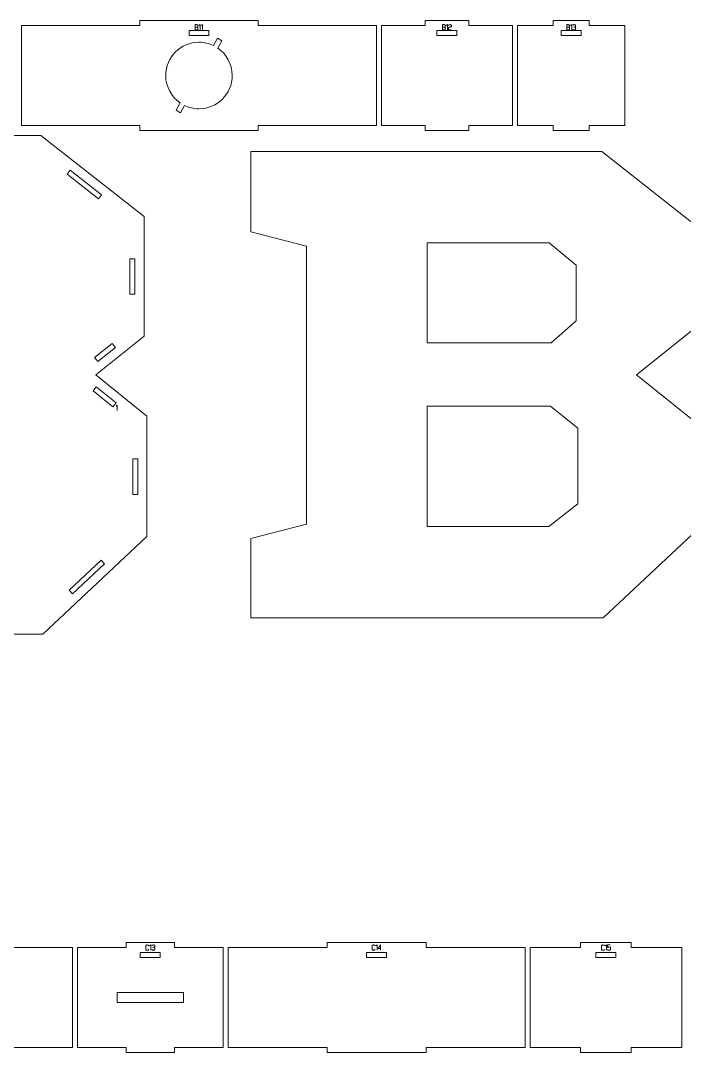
# Model space of a CAD drawing. Header units: centimetres. Extents: x -250 to 250, y -508 to 508.
# Drawn here: x -170.3 to -130.4, y 202.3 to 264.3 of the extents above; entities that cross this region are included whole.
import ezdxf

# ---------------------------------------------------------------- set-up
doc = ezdxf.new("R2010")
doc.units = ezdxf.units.CM
doc.header["$MEASUREMENT"] = 0
doc.layers.add('Capa 1', color=7, linetype='Continuous')

msp = doc.modelspace()

# ---------------------------------------------------------------- hatches: boundary and pattern name
at = {"layer": 'Capa 1', "true_color": 0x3e4095}
h = msp.add_hatch(color=175, dxfattribs=at)
edge = h.paths.add_edge_path()
edge.add_spline(control_points=[(-164.51993, 241.17993), (-164.51993, 241.17993), (-164.59606, 241.12719), (-164.59606, 241.12719), (-164.59606, 241.12719), (-164.51993, 241.17993), (-164.51993, 241.17993), (-164.51993, 241.17993), (-164.51993, 240.86303), (-164.51993, 240.86303), (-164.51993, 240.86303), (-164.51993, 241.17993), (-164.51993, 241.17993)], knot_values=[0, 0, 0, 0, 0.25, 0.25, 0.25, 0.5, 0.5, 0.5, 0.75, 0.75, 0.75, 1, 1, 1, 1], degree=3, periodic=1)

# ---------------------------------------------------------------- linework, layer by layer
at = {"layer": 'Capa 1', "color": 240, "lineweight": 9}
for points, knots in [([(-170.28815, 264.0115), (-170.28815, 264.0115), (-170.28815, 258.0115), (-170.28815, 258.0115), (-170.28815, 258.0115), (-163.16737, 258.0115), (-163.16737, 258.0115), (-163.16737, 258.0115), (-163.16737, 257.7115), (-163.16737, 257.7115), (-163.16737, 257.7115), (-156.0466, 257.7115), (-156.0466, 257.7115), (-156.0466, 257.7115), (-156.0466, 258.0115), (-156.0466, 258.0115), (-156.0466, 258.0115), (-148.92583, 258.0115), (-148.92583, 258.0115), (-148.92583, 258.0115), (-148.92583, 264.0115), (-148.92583, 264.0115), (-148.92583, 264.0115), (-156.0466, 264.0115), (-156.0466, 264.0115), (-156.0466, 264.0115), (-156.0466, 264.3115), (-156.0466, 264.3115), (-156.0466, 264.3115), (-163.16737, 264.3115), (-163.16737, 264.3115), (-163.16737, 264.3115), (-163.16737, 264.0115), (-163.16737, 264.0115), (-163.16737, 264.0115), (-170.28815, 264.0115), (-170.28815, 264.0115)], [0, 0, 0, 0, 0.08333333, 0.08333333, 0.08333333, 0.16666667, 0.16666667, 0.16666667, 0.25, 0.25, 0.25, 0.33333333, 0.33333333, 0.33333333, 0.41666667, 0.41666667, 0.41666667, 0.5, 0.5, 0.5, 0.58333333, 0.58333333, 0.58333333, 0.66666667, 0.66666667, 0.66666667, 0.75, 0.75, 0.75, 0.83333333, 0.83333333, 0.83333333, 0.91666667, 0.91666667, 0.91666667, 1, 1, 1, 1]), ([(-148.62583, 264.0115), (-148.62583, 264.0115), (-148.62583, 258.0115), (-148.62583, 258.0115), (-148.62583, 258.0115), (-146.00099, 258.0115), (-146.00099, 258.0115), (-146.00099, 258.0115), (-146.00099, 257.7115), (-146.00099, 257.7115), (-146.00099, 257.7115), (-143.37614, 257.7115), (-143.37614, 257.7115), (-143.37614, 257.7115), (-143.37614, 258.0115), (-143.37614, 258.0115), (-143.37614, 258.0115), (-140.7513, 258.0115), (-140.7513, 258.0115), (-140.7513, 258.0115), (-140.7513, 264.0115), (-140.7513, 264.0115), (-140.7513, 264.0115), (-143.37614, 264.0115), (-143.37614, 264.0115), (-143.37614, 264.0115), (-143.37614, 264.3115), (-143.37614, 264.3115), (-143.37614, 264.3115), (-146.00099, 264.3115), (-146.00099, 264.3115), (-146.00099, 264.3115), (-146.00099, 264.0115), (-146.00099, 264.0115), (-146.00099, 264.0115), (-148.62583, 264.0115), (-148.62583, 264.0115)], [0, 0, 0, 0, 0.08333333, 0.08333333, 0.08333333, 0.16666667, 0.16666667, 0.16666667, 0.25, 0.25, 0.25, 0.33333333, 0.33333333, 0.33333333, 0.41666667, 0.41666667, 0.41666667, 0.5, 0.5, 0.5, 0.58333333, 0.58333333, 0.58333333, 0.66666667, 0.66666667, 0.66666667, 0.75, 0.75, 0.75, 0.83333333, 0.83333333, 0.83333333, 0.91666667, 0.91666667, 0.91666667, 1, 1, 1, 1]), ([(-140.4513, 264.0115), (-140.4513, 264.0115), (-140.4513, 258.0115), (-140.4513, 258.0115), (-140.4513, 258.0115), (-138.2947, 258.0115), (-138.2947, 258.0115), (-138.2947, 258.0115), (-138.2947, 257.7115), (-138.2947, 257.7115), (-138.2947, 257.7115), (-136.13809, 257.7115), (-136.13809, 257.7115), (-136.13809, 257.7115), (-136.13809, 258.0115), (-136.13809, 258.0115), (-136.13809, 258.0115), (-133.98148, 258.0115), (-133.98148, 258.0115), (-133.98148, 258.0115), (-133.98148, 264.0115), (-133.98148, 264.0115), (-133.98148, 264.0115), (-136.13809, 264.0115), (-136.13809, 264.0115), (-136.13809, 264.0115), (-136.13809, 264.3115), (-136.13809, 264.3115), (-136.13809, 264.3115), (-138.2947, 264.3115), (-138.2947, 264.3115), (-138.2947, 264.3115), (-138.2947, 264.0115), (-138.2947, 264.0115), (-138.2947, 264.0115), (-140.4513, 264.0115), (-140.4513, 264.0115)], [0, 0, 0, 0, 0.08333333, 0.08333333, 0.08333333, 0.16666667, 0.16666667, 0.16666667, 0.25, 0.25, 0.25, 0.33333333, 0.33333333, 0.33333333, 0.41666667, 0.41666667, 0.41666667, 0.5, 0.5, 0.5, 0.58333333, 0.58333333, 0.58333333, 0.66666667, 0.66666667, 0.66666667, 0.75, 0.75, 0.75, 0.83333333, 0.83333333, 0.83333333, 0.91666667, 0.91666667, 0.91666667, 1, 1, 1, 1]), ([(-159.60699, 263.0115), (-159.29616, 263.0115), (-159.0019, 262.94059), (-158.73948, 262.81407), (-158.73948, 262.81407), (-158.48689, 263.25156), (-158.48689, 263.25156), (-158.48689, 263.25156), (-158.22709, 263.10156), (-158.22709, 263.10156), (-158.22709, 263.10156), (-158.47986, 262.66375), (-158.47986, 262.66375), (-157.9529, 262.30357), (-157.60699, 261.69797), (-157.60699, 261.0115), (-157.60699, 259.90693), (-158.50242, 259.0115), (-159.60699, 259.0115), (-159.91782, 259.0115), (-160.2121, 259.08239), (-160.4745, 259.20893), (-160.4745, 259.20893), (-160.72709, 258.77144), (-160.72709, 258.77144), (-160.72709, 258.77144), (-160.98689, 258.92144), (-160.98689, 258.92144), (-160.98689, 258.92144), (-160.73412, 259.35925), (-160.73412, 259.35925), (-161.26108, 259.71943), (-161.60699, 260.32503), (-161.60699, 261.0115), (-161.60699, 262.11607), (-160.71156, 263.0115), (-159.60699, 263.0115)], [0, 0, 0, 0, 0.08333333, 0.08333333, 0.08333333, 0.16666667, 0.16666667, 0.16666667, 0.25, 0.25, 0.25, 0.33333333, 0.33333333, 0.33333333, 0.41666667, 0.41666667, 0.41666667, 0.5, 0.5, 0.5, 0.58333333, 0.58333333, 0.58333333, 0.66666667, 0.66666667, 0.66666667, 0.75, 0.75, 0.75, 0.83333333, 0.83333333, 0.83333333, 0.91666667, 0.91666667, 0.91666667, 1, 1, 1, 1]), ([(-160.20699, 263.71114), (-160.20699, 263.71114), (-159.00699, 263.71114), (-159.00699, 263.71114), (-159.00699, 263.71114), (-159.00699, 263.41114), (-159.00699, 263.41114), (-159.00699, 263.41114), (-160.20699, 263.41114), (-160.20699, 263.41114), (-160.20699, 263.41114), (-160.20699, 263.71114), (-160.20699, 263.71114)], [0, 0, 0, 0, 0.25, 0.25, 0.25, 0.5, 0.5, 0.5, 0.75, 0.75, 0.75, 1, 1, 1, 1]), ([(-145.28856, 263.71114), (-145.28856, 263.71114), (-144.08856, 263.71114), (-144.08856, 263.71114), (-144.08856, 263.71114), (-144.08856, 263.41114), (-144.08856, 263.41114), (-144.08856, 263.41114), (-145.28856, 263.41114), (-145.28856, 263.41114), (-145.28856, 263.41114), (-145.28856, 263.71114), (-145.28856, 263.71114)], [0, 0, 0, 0, 0.25, 0.25, 0.25, 0.5, 0.5, 0.5, 0.75, 0.75, 0.75, 1, 1, 1, 1]), ([(-137.81639, 263.71114), (-137.81639, 263.71114), (-136.61639, 263.71114), (-136.61639, 263.71114), (-136.61639, 263.71114), (-136.61639, 263.41114), (-136.61639, 263.41114), (-136.61639, 263.41114), (-137.81639, 263.41114), (-137.81639, 263.41114), (-137.81639, 263.41114), (-137.81639, 263.71114), (-137.81639, 263.71114)], [0, 0, 0, 0, 0.25, 0.25, 0.25, 0.5, 0.5, 0.5, 0.75, 0.75, 0.75, 1, 1, 1, 1]), ([(-162.73687, 240.52579), (-162.73687, 240.52579), (-162.73687, 233.28295), (-162.73687, 233.28295), (-162.73687, 233.28295), (-168.99009, 227.41152), (-168.99009, 227.41152), (-168.99009, 227.41152), (-191.53687, 227.41152), (-191.53687, 227.41152), (-191.53687, 227.41152), (-191.53687, 233.9258), (-191.53687, 233.9258), (-191.53687, 233.9258), (-188.19009, 234.78294), (-188.19009, 234.78294), (-188.19009, 234.78294), (-188.19009, 249.99721), (-188.19009, 249.99721), (-188.19009, 249.99721), (-191.53687, 250.85436), (-191.53687, 250.85436), (-191.53687, 250.85436), (-191.53687, 257.4115), (-191.53687, 257.4115), (-191.53687, 257.4115), (-169.1222, 257.4115), (-169.1222, 257.4115), (-169.1222, 257.4115), (-162.91303, 252.52579), (-162.91303, 252.52579), (-162.91303, 252.52579), (-162.91303, 245.3258), (-162.91303, 245.3258), (-162.91303, 245.3258), (-165.81945, 243.01151), (-165.81945, 243.01151), (-165.81945, 243.01151), (-162.73687, 240.52579), (-162.73687, 240.52579)], [0, 0, 0, 0, 0.07692308, 0.07692308, 0.07692308, 0.15384615, 0.15384615, 0.15384615, 0.23076923, 0.23076923, 0.23076923, 0.30769231, 0.30769231, 0.30769231, 0.38461538, 0.38461538, 0.38461538, 0.46153846, 0.46153846, 0.46153846, 0.53846154, 0.53846154, 0.53846154, 0.61538462, 0.61538462, 0.61538462, 0.69230769, 0.69230769, 0.69230769, 0.76923077, 0.76923077, 0.76923077, 0.84615385, 0.84615385, 0.84615385, 0.92307692, 0.92307692, 0.92307692, 1, 1, 1, 1]), ([(-167.53119, 255.07989), (-167.53119, 255.07989), (-165.64638, 253.59682), (-165.64638, 253.59682), (-165.64638, 253.59682), (-165.46086, 253.83258), (-165.46086, 253.83258), (-165.46086, 253.83258), (-167.34568, 255.31566), (-167.34568, 255.31566), (-167.34568, 255.31566), (-167.53119, 255.07989), (-167.53119, 255.07989)], [0, 0, 0, 0, 0.25, 0.25, 0.25, 0.5, 0.5, 0.5, 0.75, 0.75, 0.75, 1, 1, 1, 1]), ([(-163.76156, 249.98743), (-163.76156, 249.98743), (-163.76156, 247.86113), (-163.76156, 247.86113), (-163.76156, 247.86113), (-163.46156, 247.86113), (-163.46156, 247.86113), (-163.46156, 247.86113), (-163.46156, 249.98743), (-163.46156, 249.98743), (-163.46156, 249.98743), (-163.76156, 249.98743), (-163.76156, 249.98743)], [0, 0, 0, 0, 0.25, 0.25, 0.25, 0.5, 0.5, 0.5, 0.75, 0.75, 0.75, 1, 1, 1, 1]), ([(-164.82349, 244.88924), (-164.82349, 244.88924), (-165.88542, 244.04365), (-165.88542, 244.04365), (-165.88542, 244.04365), (-165.69855, 243.80897), (-165.69855, 243.80897), (-165.69855, 243.80897), (-164.63662, 244.65455), (-164.63662, 244.65455), (-164.63662, 244.65455), (-164.82349, 244.88924), (-164.82349, 244.88924)], [0, 0, 0, 0, 0.25, 0.25, 0.25, 0.5, 0.5, 0.5, 0.75, 0.75, 0.75, 1, 1, 1, 1]), ([(-165.9794, 242.05046), (-165.9794, 242.05046), (-164.7824, 241.08522), (-164.7824, 241.08522), (-164.7824, 241.08522), (-164.59408, 241.31876), (-164.59408, 241.31876), (-164.59408, 241.31876), (-165.79108, 242.28399), (-165.79108, 242.28399), (-165.79108, 242.28399), (-165.9794, 242.05046), (-165.9794, 242.05046)], [0, 0, 0, 0, 0.25, 0.25, 0.25, 0.5, 0.5, 0.5, 0.75, 0.75, 0.75, 1, 1, 1, 1]), ([(-163.5854, 237.96338), (-163.5854, 237.96338), (-163.5854, 235.80678), (-163.5854, 235.80678), (-163.5854, 235.80678), (-163.2854, 235.80678), (-163.2854, 235.80678), (-163.2854, 235.80678), (-163.2854, 237.96338), (-163.2854, 237.96338), (-163.2854, 237.96338), (-163.5854, 237.96338), (-163.5854, 237.96338)], [0, 0, 0, 0, 0.25, 0.25, 0.25, 0.5, 0.5, 0.5, 0.75, 0.75, 0.75, 1, 1, 1, 1]), ([(-165.49894, 231.85346), (-165.49894, 231.85346), (-167.41248, 230.05676), (-167.41248, 230.05676), (-167.41248, 230.05676), (-167.20713, 229.83805), (-167.20713, 229.83805), (-167.20713, 229.83805), (-165.29359, 231.63476), (-165.29359, 231.63476), (-165.29359, 231.63476), (-165.49894, 231.85346), (-165.49894, 231.85346)], [0, 0, 0, 0, 0.25, 0.25, 0.25, 0.5, 0.5, 0.5, 0.75, 0.75, 0.75, 1, 1, 1, 1]), ([(-181.02328, 208.56), (-181.02328, 208.56), (-181.02328, 202.56), (-181.02328, 202.56), (-181.02328, 202.56), (-176.42182, 202.56), (-176.42182, 202.56), (-176.42182, 202.56), (-176.42182, 202.26), (-176.42182, 202.26), (-176.42182, 202.26), (-171.82036, 202.26), (-171.82036, 202.26), (-171.82036, 202.26), (-171.82036, 202.56), (-171.82036, 202.56), (-171.82036, 202.56), (-167.21891, 202.56), (-167.21891, 202.56), (-167.21891, 202.56), (-167.21891, 208.56), (-167.21891, 208.56), (-167.21891, 208.56), (-171.82036, 208.56), (-171.82036, 208.56), (-171.82036, 208.56), (-171.82036, 208.86), (-171.82036, 208.86), (-171.82036, 208.86), (-176.42182, 208.86), (-176.42182, 208.86), (-176.42182, 208.86), (-176.42182, 208.56), (-176.42182, 208.56), (-176.42182, 208.56), (-181.02328, 208.56), (-181.02328, 208.56)], [0, 0, 0, 0, 0.08333333, 0.08333333, 0.08333333, 0.16666667, 0.16666667, 0.16666667, 0.25, 0.25, 0.25, 0.33333333, 0.33333333, 0.33333333, 0.41666667, 0.41666667, 0.41666667, 0.5, 0.5, 0.5, 0.58333333, 0.58333333, 0.58333333, 0.66666667, 0.66666667, 0.66666667, 0.75, 0.75, 0.75, 0.83333333, 0.83333333, 0.83333333, 0.91666667, 0.91666667, 0.91666667, 1, 1, 1, 1]), ([(-166.91891, 208.56), (-166.91891, 208.56), (-166.91891, 202.56), (-166.91891, 202.56), (-166.91891, 202.56), (-163.99625, 202.56), (-163.99625, 202.56), (-163.99625, 202.56), (-163.99625, 202.26), (-163.99625, 202.26), (-163.99625, 202.26), (-161.0736, 202.26), (-161.0736, 202.26), (-161.0736, 202.26), (-161.0736, 202.56), (-161.0736, 202.56), (-161.0736, 202.56), (-158.15094, 202.56), (-158.15094, 202.56), (-158.15094, 202.56), (-158.15094, 208.56), (-158.15094, 208.56), (-158.15094, 208.56), (-161.0736, 208.56), (-161.0736, 208.56), (-161.0736, 208.56), (-161.0736, 208.86), (-161.0736, 208.86), (-161.0736, 208.86), (-163.99625, 208.86), (-163.99625, 208.86), (-163.99625, 208.86), (-163.99625, 208.56), (-163.99625, 208.56), (-163.99625, 208.56), (-166.91891, 208.56), (-166.91891, 208.56)], [0, 0, 0, 0, 0.08333333, 0.08333333, 0.08333333, 0.16666667, 0.16666667, 0.16666667, 0.25, 0.25, 0.25, 0.33333333, 0.33333333, 0.33333333, 0.41666667, 0.41666667, 0.41666667, 0.5, 0.5, 0.5, 0.58333333, 0.58333333, 0.58333333, 0.66666667, 0.66666667, 0.66666667, 0.75, 0.75, 0.75, 0.83333333, 0.83333333, 0.83333333, 0.91666667, 0.91666667, 0.91666667, 1, 1, 1, 1]), ([(-157.85094, 208.56), (-157.85094, 208.56), (-157.85094, 202.56), (-157.85094, 202.56), (-157.85094, 202.56), (-151.89826, 202.56), (-151.89826, 202.56), (-151.89826, 202.56), (-151.89826, 202.26), (-151.89826, 202.26), (-151.89826, 202.26), (-145.94557, 202.26), (-145.94557, 202.26), (-145.94557, 202.26), (-145.94557, 202.56), (-145.94557, 202.56), (-145.94557, 202.56), (-139.99288, 202.56), (-139.99288, 202.56), (-139.99288, 202.56), (-139.99288, 208.56), (-139.99288, 208.56), (-139.99288, 208.56), (-145.94557, 208.56), (-145.94557, 208.56), (-145.94557, 208.56), (-145.94557, 208.86), (-145.94557, 208.86), (-145.94557, 208.86), (-151.89826, 208.86), (-151.89826, 208.86), (-151.89826, 208.86), (-151.89826, 208.56), (-151.89826, 208.56), (-151.89826, 208.56), (-157.85094, 208.56), (-157.85094, 208.56)], [0, 0, 0, 0, 0.08333333, 0.08333333, 0.08333333, 0.16666667, 0.16666667, 0.16666667, 0.25, 0.25, 0.25, 0.33333333, 0.33333333, 0.33333333, 0.41666667, 0.41666667, 0.41666667, 0.5, 0.5, 0.5, 0.58333333, 0.58333333, 0.58333333, 0.66666667, 0.66666667, 0.66666667, 0.75, 0.75, 0.75, 0.83333333, 0.83333333, 0.83333333, 0.91666667, 0.91666667, 0.91666667, 1, 1, 1, 1]), ([(-139.69288, 208.56), (-139.69288, 208.56), (-139.69288, 202.56), (-139.69288, 202.56), (-139.69288, 202.56), (-136.64789, 202.56), (-136.64789, 202.56), (-136.64789, 202.56), (-136.64789, 202.26), (-136.64789, 202.26), (-136.64789, 202.26), (-133.60291, 202.26), (-133.60291, 202.26), (-133.60291, 202.26), (-133.60291, 202.56), (-133.60291, 202.56), (-133.60291, 202.56), (-130.55792, 202.56), (-130.55792, 202.56), (-130.55792, 202.56), (-130.55792, 208.56), (-130.55792, 208.56), (-130.55792, 208.56), (-133.60291, 208.56), (-133.60291, 208.56), (-133.60291, 208.56), (-133.60291, 208.86), (-133.60291, 208.86), (-133.60291, 208.86), (-136.64789, 208.86), (-136.64789, 208.86), (-136.64789, 208.86), (-136.64789, 208.56), (-136.64789, 208.56), (-136.64789, 208.56), (-139.69288, 208.56), (-139.69288, 208.56)], [0, 0, 0, 0, 0.08333333, 0.08333333, 0.08333333, 0.16666667, 0.16666667, 0.16666667, 0.25, 0.25, 0.25, 0.33333333, 0.33333333, 0.33333333, 0.41666667, 0.41666667, 0.41666667, 0.5, 0.5, 0.5, 0.58333333, 0.58333333, 0.58333333, 0.66666667, 0.66666667, 0.66666667, 0.75, 0.75, 0.75, 0.83333333, 0.83333333, 0.83333333, 0.91666667, 0.91666667, 0.91666667, 1, 1, 1, 1]), ([(-163.13492, 208.26001), (-163.13492, 208.26001), (-161.93492, 208.26001), (-161.93492, 208.26001), (-161.93492, 208.26001), (-161.93492, 207.96001), (-161.93492, 207.96001), (-161.93492, 207.96001), (-163.13492, 207.96001), (-163.13492, 207.96001), (-163.13492, 207.96001), (-163.13492, 208.26001), (-163.13492, 208.26001)], [0, 0, 0, 0, 0.25, 0.25, 0.25, 0.5, 0.5, 0.5, 0.75, 0.75, 0.75, 1, 1, 1, 1]), ([(-149.52191, 208.26001), (-149.52191, 208.26001), (-148.32191, 208.26001), (-148.32191, 208.26001), (-148.32191, 208.26001), (-148.32191, 207.96001), (-148.32191, 207.96001), (-148.32191, 207.96001), (-149.52191, 207.96001), (-149.52191, 207.96001), (-149.52191, 207.96001), (-149.52191, 208.26001), (-149.52191, 208.26001)], [0, 0, 0, 0, 0.25, 0.25, 0.25, 0.5, 0.5, 0.5, 0.75, 0.75, 0.75, 1, 1, 1, 1]), ([(-135.7254, 208.26001), (-135.7254, 208.26001), (-134.5254, 208.26001), (-134.5254, 208.26001), (-134.5254, 208.26001), (-134.5254, 207.96001), (-134.5254, 207.96001), (-134.5254, 207.96001), (-135.7254, 207.96001), (-135.7254, 207.96001), (-135.7254, 207.96001), (-135.7254, 208.26001), (-135.7254, 208.26001)], [0, 0, 0, 0, 0.25, 0.25, 0.25, 0.5, 0.5, 0.5, 0.75, 0.75, 0.75, 1, 1, 1, 1]), ([(-164.53492, 205.86), (-164.53492, 205.86), (-160.53492, 205.86), (-160.53492, 205.86), (-160.53492, 205.86), (-160.53492, 205.26), (-160.53492, 205.26), (-160.53492, 205.26), (-164.53492, 205.26), (-164.53492, 205.26), (-164.53492, 205.26), (-164.53492, 205.86), (-164.53492, 205.86)], [0, 0, 0, 0, 0.25, 0.25, 0.25, 0.5, 0.5, 0.5, 0.75, 0.75, 0.75, 1, 1, 1, 1])]:
    msp.add_open_spline(points, degree=3, knots=knots, dxfattribs=at)
at = {"layer": 'Capa 1', "color": 114, "lineweight": 9}
for points, knots in [([(-159.8285, 264.06914), (-159.8285, 264.06914), (-159.8285, 263.7527), (-159.8285, 263.7527), (-159.8285, 263.7527), (-159.75375, 263.7527), (-159.75375, 263.7527), (-159.73082, 263.7527), (-159.7114, 263.75606), (-159.6955, 263.76279), (-159.6793, 263.76952), (-159.6712, 263.77792), (-159.6712, 263.78801), (-159.6712, 263.78801), (-159.6712, 263.88019), (-159.6712, 263.88019), (-159.6712, 263.88814), (-159.67685, 263.89517), (-159.68817, 263.90129), (-159.69917, 263.9074), (-159.72103, 263.91168), (-159.75375, 263.91413), (-159.72164, 263.91627), (-159.69978, 263.9204), (-159.68817, 263.92651), (-159.67685, 263.93293), (-159.6712, 263.94012), (-159.6712, 263.94807), (-159.6712, 263.94807), (-159.6712, 264.03383), (-159.6712, 264.03383), (-159.6712, 264.04331), (-159.6793, 264.05156), (-159.6955, 264.05859), (-159.71171, 264.06562), (-159.73112, 264.06914), (-159.75375, 264.06914), (-159.75375, 264.06914), (-159.8285, 264.06914), (-159.8285, 264.06914)], [0, 0, 0, 0, 0.07692308, 0.07692308, 0.07692308, 0.15384615, 0.15384615, 0.15384615, 0.23076923, 0.23076923, 0.23076923, 0.30769231, 0.30769231, 0.30769231, 0.38461538, 0.38461538, 0.38461538, 0.46153846, 0.46153846, 0.46153846, 0.53846154, 0.53846154, 0.53846154, 0.61538462, 0.61538462, 0.61538462, 0.69230769, 0.69230769, 0.69230769, 0.76923077, 0.76923077, 0.76923077, 0.84615385, 0.84615385, 0.84615385, 0.92307692, 0.92307692, 0.92307692, 1, 1, 1, 1]), ([(-159.75375, 263.91413), (-159.75375, 263.91413), (-159.8285, 263.91413), (-159.8285, 263.91413), (-159.8285, 263.91413), (-159.8285, 264.06914), (-159.8285, 264.06914), (-159.8285, 264.06914), (-159.75375, 264.06914), (-159.75375, 264.06914), (-159.73112, 264.06914), (-159.71171, 264.06562), (-159.6955, 264.05859), (-159.6793, 264.05156), (-159.6712, 264.04331), (-159.6712, 264.03383), (-159.6712, 264.03383), (-159.6712, 263.94807), (-159.6712, 263.94807), (-159.6712, 263.94012), (-159.67685, 263.93293), (-159.68817, 263.92651), (-159.69978, 263.9204), (-159.72164, 263.91627), (-159.75375, 263.91413)], [0, 0, 0, 0, 0.125, 0.125, 0.125, 0.25, 0.25, 0.25, 0.375, 0.375, 0.375, 0.5, 0.5, 0.5, 0.625, 0.625, 0.625, 0.75, 0.75, 0.75, 0.875, 0.875, 0.875, 1, 1, 1, 1]), ([(-159.8285, 263.7527), (-159.8285, 263.7527), (-159.8285, 263.91413), (-159.8285, 263.91413), (-159.8285, 263.91413), (-159.75375, 263.91413), (-159.75375, 263.91413), (-159.72103, 263.91168), (-159.69917, 263.9074), (-159.68817, 263.90129), (-159.67685, 263.89517), (-159.6712, 263.88814), (-159.6712, 263.88019), (-159.6712, 263.88019), (-159.6712, 263.78801), (-159.6712, 263.78801), (-159.6712, 263.77792), (-159.6793, 263.76952), (-159.6955, 263.76279), (-159.7114, 263.75606), (-159.73082, 263.7527), (-159.75375, 263.7527), (-159.75375, 263.7527), (-159.8285, 263.7527), (-159.8285, 263.7527)], [0, 0, 0, 0, 0.125, 0.125, 0.125, 0.25, 0.25, 0.25, 0.375, 0.375, 0.375, 0.5, 0.5, 0.5, 0.625, 0.625, 0.625, 0.75, 0.75, 0.75, 0.875, 0.875, 0.875, 1, 1, 1, 1]), ([(-159.53224, 264.0696), (-159.53224, 264.0696), (-159.60837, 264.01686), (-159.60837, 264.01686), (-159.60837, 264.01686), (-159.53224, 264.0696), (-159.53224, 264.0696), (-159.53224, 264.0696), (-159.53224, 263.7527), (-159.53224, 263.7527), (-159.53224, 263.7527), (-159.53224, 264.0696), (-159.53224, 264.0696)], [0, 0, 0, 0, 0.25, 0.25, 0.25, 0.5, 0.5, 0.5, 0.75, 0.75, 0.75, 1, 1, 1, 1]), ([(-159.38548, 264.0696), (-159.38548, 264.0696), (-159.46161, 264.01686), (-159.46161, 264.01686), (-159.46161, 264.01686), (-159.38548, 264.0696), (-159.38548, 264.0696), (-159.38548, 264.0696), (-159.38548, 263.7527), (-159.38548, 263.7527), (-159.38548, 263.7527), (-159.38548, 264.0696), (-159.38548, 264.0696)], [0, 0, 0, 0, 0.25, 0.25, 0.25, 0.5, 0.5, 0.5, 0.75, 0.75, 0.75, 1, 1, 1, 1]), ([(-144.95456, 264.06914), (-144.95456, 264.06914), (-144.95456, 263.7527), (-144.95456, 263.7527), (-144.95456, 263.7527), (-144.87981, 263.7527), (-144.87981, 263.7527), (-144.85688, 263.7527), (-144.83746, 263.75606), (-144.82156, 263.76279), (-144.80536, 263.76952), (-144.79726, 263.77792), (-144.79726, 263.78801), (-144.79726, 263.78801), (-144.79726, 263.88019), (-144.79726, 263.88019), (-144.79726, 263.88814), (-144.80291, 263.89517), (-144.81423, 263.90129), (-144.82523, 263.9074), (-144.84709, 263.91168), (-144.87981, 263.91413), (-144.8477, 263.91627), (-144.82584, 263.9204), (-144.81423, 263.92651), (-144.80291, 263.93293), (-144.79726, 263.94012), (-144.79726, 263.94807), (-144.79726, 263.94807), (-144.79726, 264.03383), (-144.79726, 264.03383), (-144.79726, 264.04331), (-144.80536, 264.05156), (-144.82156, 264.05859), (-144.83777, 264.06562), (-144.85718, 264.06914), (-144.87981, 264.06914), (-144.87981, 264.06914), (-144.95456, 264.06914), (-144.95456, 264.06914)], [0, 0, 0, 0, 0.07692308, 0.07692308, 0.07692308, 0.15384615, 0.15384615, 0.15384615, 0.23076923, 0.23076923, 0.23076923, 0.30769231, 0.30769231, 0.30769231, 0.38461538, 0.38461538, 0.38461538, 0.46153846, 0.46153846, 0.46153846, 0.53846154, 0.53846154, 0.53846154, 0.61538462, 0.61538462, 0.61538462, 0.69230769, 0.69230769, 0.69230769, 0.76923077, 0.76923077, 0.76923077, 0.84615385, 0.84615385, 0.84615385, 0.92307692, 0.92307692, 0.92307692, 1, 1, 1, 1]), ([(-144.87981, 263.91413), (-144.87981, 263.91413), (-144.95456, 263.91413), (-144.95456, 263.91413), (-144.95456, 263.91413), (-144.95456, 264.06914), (-144.95456, 264.06914), (-144.95456, 264.06914), (-144.87981, 264.06914), (-144.87981, 264.06914), (-144.85718, 264.06914), (-144.83777, 264.06562), (-144.82156, 264.05859), (-144.80536, 264.05156), (-144.79726, 264.04331), (-144.79726, 264.03383), (-144.79726, 264.03383), (-144.79726, 263.94807), (-144.79726, 263.94807), (-144.79726, 263.94012), (-144.80291, 263.93293), (-144.81423, 263.92651), (-144.82584, 263.9204), (-144.8477, 263.91627), (-144.87981, 263.91413)], [0, 0, 0, 0, 0.125, 0.125, 0.125, 0.25, 0.25, 0.25, 0.375, 0.375, 0.375, 0.5, 0.5, 0.5, 0.625, 0.625, 0.625, 0.75, 0.75, 0.75, 0.875, 0.875, 0.875, 1, 1, 1, 1]), ([(-144.95456, 263.7527), (-144.95456, 263.7527), (-144.95456, 263.91413), (-144.95456, 263.91413), (-144.95456, 263.91413), (-144.87981, 263.91413), (-144.87981, 263.91413), (-144.84709, 263.91168), (-144.82523, 263.9074), (-144.81423, 263.90129), (-144.80291, 263.89517), (-144.79726, 263.88814), (-144.79726, 263.88019), (-144.79726, 263.88019), (-144.79726, 263.78801), (-144.79726, 263.78801), (-144.79726, 263.77792), (-144.80536, 263.76952), (-144.82156, 263.76279), (-144.83746, 263.75606), (-144.85688, 263.7527), (-144.87981, 263.7527), (-144.87981, 263.7527), (-144.95456, 263.7527), (-144.95456, 263.7527)], [0, 0, 0, 0, 0.125, 0.125, 0.125, 0.25, 0.25, 0.25, 0.375, 0.375, 0.375, 0.5, 0.5, 0.5, 0.625, 0.625, 0.625, 0.75, 0.75, 0.75, 0.875, 0.875, 0.875, 1, 1, 1, 1]), ([(-144.6583, 264.0696), (-144.6583, 264.0696), (-144.73443, 264.01686), (-144.73443, 264.01686), (-144.73443, 264.01686), (-144.6583, 264.0696), (-144.6583, 264.0696), (-144.6583, 264.0696), (-144.6583, 263.7527), (-144.6583, 263.7527), (-144.6583, 263.7527), (-144.6583, 264.0696), (-144.6583, 264.0696)], [0, 0, 0, 0, 0.25, 0.25, 0.25, 0.5, 0.5, 0.5, 0.75, 0.75, 0.75, 1, 1, 1, 1]), ([(-144.58813, 263.7527), (-144.58813, 263.7527), (-144.58813, 263.88524), (-144.58813, 263.88524), (-144.58721, 263.89716), (-144.57636, 263.90633), (-144.55557, 263.91275), (-144.54701, 263.91337), (-144.53883, 263.91436), (-144.53103, 263.91574), (-144.52324, 263.91711), (-144.51536, 263.91856), (-144.50741, 263.92009), (-144.49274, 263.92254), (-144.4815, 263.92453), (-144.47371, 263.92605), (-144.46591, 263.92758), (-144.45834, 263.92957), (-144.451, 263.93202), (-144.43205, 263.93905), (-144.42257, 263.94807), (-144.42257, 263.95907), (-144.42257, 263.95907), (-144.42257, 264.03383), (-144.42257, 264.03383), (-144.42257, 264.04361), (-144.43044, 264.05194), (-144.44619, 264.05882), (-144.46193, 264.0657), (-144.48158, 264.06914), (-144.50512, 264.06914), (-144.52866, 264.06914), (-144.54831, 264.0657), (-144.56405, 264.05882), (-144.5798, 264.05194), (-144.58767, 264.04361), (-144.58767, 264.03383), (-144.58767, 264.03383), (-144.58767, 264.01136), (-144.58767, 264.01136), (-144.58767, 264.01136), (-144.58767, 264.03383), (-144.58767, 264.03383), (-144.58767, 264.04361), (-144.5798, 264.05194), (-144.56405, 264.05882), (-144.54831, 264.0657), (-144.52866, 264.06914), (-144.50512, 264.06914), (-144.48158, 264.06914), (-144.46193, 264.0657), (-144.44619, 264.05882), (-144.43044, 264.05194), (-144.42257, 264.04361), (-144.42257, 264.03383), (-144.42257, 264.03383), (-144.42257, 263.95907), (-144.42257, 263.95907), (-144.42257, 263.94807), (-144.43205, 263.93905), (-144.451, 263.93202), (-144.45834, 263.92957), (-144.46591, 263.92758), (-144.47371, 263.92605), (-144.4815, 263.92453), (-144.49274, 263.92254), (-144.50741, 263.92009), (-144.51536, 263.91856), (-144.52324, 263.91711), (-144.53103, 263.91574), (-144.53883, 263.91436), (-144.54701, 263.91337), (-144.55557, 263.91275), (-144.57636, 263.90633), (-144.58721, 263.89716), (-144.58813, 263.88524), (-144.58813, 263.88524), (-144.58813, 263.7527), (-144.58813, 263.7527), (-144.58813, 263.7527), (-144.43128, 263.7527), (-144.43128, 263.7527), (-144.43128, 263.7527), (-144.58813, 263.7527), (-144.58813, 263.7527)], [0, 0, 0, 0, 0.03571429, 0.03571429, 0.03571429, 0.07142857, 0.07142857, 0.07142857, 0.10714286, 0.10714286, 0.10714286, 0.14285714, 0.14285714, 0.14285714, 0.17857143, 0.17857143, 0.17857143, 0.21428571, 0.21428571, 0.21428571, 0.25, 0.25, 0.25, 0.28571429, 0.28571429, 0.28571429, 0.32142857, 0.32142857, 0.32142857, 0.35714286, 0.35714286, 0.35714286, 0.39285714, 0.39285714, 0.39285714, 0.42857143, 0.42857143, 0.42857143, 0.46428571, 0.46428571, 0.46428571, 0.5, 0.5, 0.5, 0.53571429, 0.53571429, 0.53571429, 0.57142857, 0.57142857, 0.57142857, 0.60714286, 0.60714286, 0.60714286, 0.64285714, 0.64285714, 0.64285714, 0.67857143, 0.67857143, 0.67857143, 0.71428571, 0.71428571, 0.71428571, 0.75, 0.75, 0.75, 0.78571429, 0.78571429, 0.78571429, 0.82142857, 0.82142857, 0.82142857, 0.85714286, 0.85714286, 0.85714286, 0.89285714, 0.89285714, 0.89285714, 0.92857143, 0.92857143, 0.92857143, 0.96428571, 0.96428571, 0.96428571, 1, 1, 1, 1]), ([(-137.48239, 264.06914), (-137.48239, 264.06914), (-137.48239, 263.7527), (-137.48239, 263.7527), (-137.48239, 263.7527), (-137.40764, 263.7527), (-137.40764, 263.7527), (-137.38471, 263.7527), (-137.36529, 263.75606), (-137.34939, 263.76279), (-137.33319, 263.76952), (-137.32509, 263.77792), (-137.32509, 263.78801), (-137.32509, 263.78801), (-137.32509, 263.88019), (-137.32509, 263.88019), (-137.32509, 263.88814), (-137.33074, 263.89517), (-137.34206, 263.90129), (-137.35306, 263.9074), (-137.37492, 263.91168), (-137.40764, 263.91413), (-137.37553, 263.91627), (-137.35367, 263.9204), (-137.34206, 263.92651), (-137.33074, 263.93293), (-137.32509, 263.94012), (-137.32509, 263.94807), (-137.32509, 263.94807), (-137.32509, 264.03383), (-137.32509, 264.03383), (-137.32509, 264.04331), (-137.33319, 264.05156), (-137.34939, 264.05859), (-137.3656, 264.06562), (-137.38501, 264.06914), (-137.40764, 264.06914), (-137.40764, 264.06914), (-137.48239, 264.06914), (-137.48239, 264.06914)], [0, 0, 0, 0, 0.07692308, 0.07692308, 0.07692308, 0.15384615, 0.15384615, 0.15384615, 0.23076923, 0.23076923, 0.23076923, 0.30769231, 0.30769231, 0.30769231, 0.38461538, 0.38461538, 0.38461538, 0.46153846, 0.46153846, 0.46153846, 0.53846154, 0.53846154, 0.53846154, 0.61538462, 0.61538462, 0.61538462, 0.69230769, 0.69230769, 0.69230769, 0.76923077, 0.76923077, 0.76923077, 0.84615385, 0.84615385, 0.84615385, 0.92307692, 0.92307692, 0.92307692, 1, 1, 1, 1]), ([(-137.40764, 263.91413), (-137.40764, 263.91413), (-137.48239, 263.91413), (-137.48239, 263.91413), (-137.48239, 263.91413), (-137.48239, 264.06914), (-137.48239, 264.06914), (-137.48239, 264.06914), (-137.40764, 264.06914), (-137.40764, 264.06914), (-137.38501, 264.06914), (-137.3656, 264.06562), (-137.34939, 264.05859), (-137.33319, 264.05156), (-137.32509, 264.04331), (-137.32509, 264.03383), (-137.32509, 264.03383), (-137.32509, 263.94807), (-137.32509, 263.94807), (-137.32509, 263.94012), (-137.33074, 263.93293), (-137.34206, 263.92651), (-137.35367, 263.9204), (-137.37553, 263.91627), (-137.40764, 263.91413)], [0, 0, 0, 0, 0.125, 0.125, 0.125, 0.25, 0.25, 0.25, 0.375, 0.375, 0.375, 0.5, 0.5, 0.5, 0.625, 0.625, 0.625, 0.75, 0.75, 0.75, 0.875, 0.875, 0.875, 1, 1, 1, 1]), ([(-137.48239, 263.7527), (-137.48239, 263.7527), (-137.48239, 263.91413), (-137.48239, 263.91413), (-137.48239, 263.91413), (-137.40764, 263.91413), (-137.40764, 263.91413), (-137.37492, 263.91168), (-137.35306, 263.9074), (-137.34206, 263.90129), (-137.33074, 263.89517), (-137.32509, 263.88814), (-137.32509, 263.88019), (-137.32509, 263.88019), (-137.32509, 263.78801), (-137.32509, 263.78801), (-137.32509, 263.77792), (-137.33319, 263.76952), (-137.34939, 263.76279), (-137.36529, 263.75606), (-137.38471, 263.7527), (-137.40764, 263.7527), (-137.40764, 263.7527), (-137.48239, 263.7527), (-137.48239, 263.7527)], [0, 0, 0, 0, 0.125, 0.125, 0.125, 0.25, 0.25, 0.25, 0.375, 0.375, 0.375, 0.5, 0.5, 0.5, 0.625, 0.625, 0.625, 0.75, 0.75, 0.75, 0.875, 0.875, 0.875, 1, 1, 1, 1]), ([(-137.18613, 264.0696), (-137.18613, 264.0696), (-137.26226, 264.01686), (-137.26226, 264.01686), (-137.26226, 264.01686), (-137.18613, 264.0696), (-137.18613, 264.0696), (-137.18613, 264.0696), (-137.18613, 263.7527), (-137.18613, 263.7527), (-137.18613, 263.7527), (-137.18613, 264.0696), (-137.18613, 264.0696)], [0, 0, 0, 0, 0.25, 0.25, 0.25, 0.5, 0.5, 0.5, 0.75, 0.75, 0.75, 1, 1, 1, 1]), ([(-137.03295, 263.7527), (-137.05649, 263.7527), (-137.07614, 263.75614), (-137.09188, 263.76302), (-137.10763, 263.7699), (-137.1155, 263.77823), (-137.1155, 263.78801), (-137.1155, 263.77823), (-137.10763, 263.7699), (-137.09188, 263.76302), (-137.07614, 263.75614), (-137.05649, 263.7527), (-137.03295, 263.7527), (-137.00941, 263.7527), (-136.98976, 263.75614), (-136.97402, 263.76302), (-136.95827, 263.7699), (-136.9504, 263.77823), (-136.9504, 263.78801), (-136.9504, 263.78801), (-136.9504, 263.8912), (-136.9504, 263.8912), (-136.9504, 263.89946), (-136.95606, 263.90664), (-136.96737, 263.91275), (-136.97868, 263.91887), (-137.01185, 263.923), (-137.06689, 263.92514), (-137.01216, 263.9285), (-136.97929, 263.93248), (-136.96829, 263.93706), (-136.95728, 263.94165), (-136.95132, 263.94914), (-136.9504, 263.95953), (-136.9504, 263.95953), (-136.9504, 264.03383), (-136.9504, 264.03383), (-136.9504, 264.04361), (-136.95827, 264.05194), (-136.97402, 264.05882), (-136.98976, 264.0657), (-137.00941, 264.06914), (-137.03295, 264.06914), (-137.05649, 264.06914), (-137.07614, 264.0657), (-137.09188, 264.05882), (-137.10763, 264.05194), (-137.1155, 264.04361), (-137.1155, 264.03383), (-137.1155, 264.04361), (-137.10763, 264.05194), (-137.09188, 264.05882), (-137.07614, 264.0657), (-137.05649, 264.06914), (-137.03295, 264.06914), (-137.00941, 264.06914), (-136.98976, 264.0657), (-136.97402, 264.05882), (-136.95827, 264.05194), (-136.9504, 264.04361), (-136.9504, 264.03383), (-136.9504, 264.03383), (-136.9504, 263.95953), (-136.9504, 263.95953), (-136.95132, 263.94914), (-136.95728, 263.94165), (-136.96829, 263.93706), (-136.97929, 263.93248), (-137.01216, 263.9285), (-137.06689, 263.92514), (-137.01185, 263.923), (-136.97868, 263.91887), (-136.96737, 263.91275), (-136.95606, 263.90664), (-136.9504, 263.89946), (-136.9504, 263.8912), (-136.9504, 263.8912), (-136.9504, 263.78801), (-136.9504, 263.78801), (-136.9504, 263.77823), (-136.95827, 263.7699), (-136.97402, 263.76302), (-136.98976, 263.75614), (-137.00941, 263.7527), (-137.03295, 263.7527)], [0, 0, 0, 0, 0.03571429, 0.03571429, 0.03571429, 0.07142857, 0.07142857, 0.07142857, 0.10714286, 0.10714286, 0.10714286, 0.14285714, 0.14285714, 0.14285714, 0.17857143, 0.17857143, 0.17857143, 0.21428571, 0.21428571, 0.21428571, 0.25, 0.25, 0.25, 0.28571429, 0.28571429, 0.28571429, 0.32142857, 0.32142857, 0.32142857, 0.35714286, 0.35714286, 0.35714286, 0.39285714, 0.39285714, 0.39285714, 0.42857143, 0.42857143, 0.42857143, 0.46428571, 0.46428571, 0.46428571, 0.5, 0.5, 0.5, 0.53571429, 0.53571429, 0.53571429, 0.57142857, 0.57142857, 0.57142857, 0.60714286, 0.60714286, 0.60714286, 0.64285714, 0.64285714, 0.64285714, 0.67857143, 0.67857143, 0.67857143, 0.71428571, 0.71428571, 0.71428571, 0.75, 0.75, 0.75, 0.78571429, 0.78571429, 0.78571429, 0.82142857, 0.82142857, 0.82142857, 0.85714286, 0.85714286, 0.85714286, 0.89285714, 0.89285714, 0.89285714, 0.92857143, 0.92857143, 0.92857143, 0.96428571, 0.96428571, 0.96428571, 1, 1, 1, 1]), ([(-153.13179, 234.02789), (-153.13179, 234.02789), (-153.13179, 250.75225), (-153.13179, 250.75225), (-153.13179, 250.75225), (-156.47857, 251.6094), (-156.47857, 251.6094), (-156.47857, 251.6094), (-156.47857, 256.43871), (-156.47857, 256.43871), (-156.47857, 256.43871), (-135.37352, 256.43871), (-135.37352, 256.43871), (-135.37352, 256.43871), (-129.80031, 252.0534), (-129.80031, 252.0534), (-129.80031, 252.0534), (-129.80031, 245.79471), (-129.80031, 245.79471), (-129.80031, 245.79471), (-133.28961, 243.01629), (-133.28961, 243.01629), (-133.28961, 243.01629), (-129.62415, 240.06056), (-129.62415, 240.06056), (-129.62415, 240.06056), (-129.62415, 233.70395), (-129.62415, 233.70395), (-129.62415, 233.70395), (-135.2897, 228.38431), (-135.2897, 228.38431), (-135.2897, 228.38431), (-156.47857, 228.38431), (-156.47857, 228.38431), (-156.47857, 228.38431), (-156.47857, 233.17075), (-156.47857, 233.17075), (-156.47857, 233.17075), (-153.13179, 234.02789), (-153.13179, 234.02789)], [0, 0, 0, 0, 0.07692308, 0.07692308, 0.07692308, 0.15384615, 0.15384615, 0.15384615, 0.23076923, 0.23076923, 0.23076923, 0.30769231, 0.30769231, 0.30769231, 0.38461538, 0.38461538, 0.38461538, 0.46153846, 0.46153846, 0.46153846, 0.53846154, 0.53846154, 0.53846154, 0.61538462, 0.61538462, 0.61538462, 0.69230769, 0.69230769, 0.69230769, 0.76923077, 0.76923077, 0.76923077, 0.84615385, 0.84615385, 0.84615385, 0.92307692, 0.92307692, 0.92307692, 1, 1, 1, 1]), ([(-136.91101, 249.61179), (-136.91101, 249.61179), (-138.5488, 250.94007), (-138.5488, 250.94007), (-138.5488, 250.94007), (-145.88898, 250.94007), (-145.88898, 250.94007), (-145.88898, 250.94007), (-145.88898, 244.94008), (-145.88898, 244.94008), (-145.88898, 244.94008), (-138.41844, 244.94008), (-138.41844, 244.94008), (-138.41844, 244.94008), (-136.91101, 246.25211), (-136.91101, 246.25211), (-136.91101, 246.25211), (-136.91101, 249.61179), (-136.91101, 249.61179)], [0, 0, 0, 0, 0.16666667, 0.16666667, 0.16666667, 0.33333333, 0.33333333, 0.33333333, 0.5, 0.5, 0.5, 0.66666667, 0.66666667, 0.66666667, 0.83333333, 0.83333333, 0.83333333, 1, 1, 1, 1]), ([(-164.51993, 241.17993), (-164.51993, 241.17993), (-164.59606, 241.12719), (-164.59606, 241.12719), (-164.59606, 241.12719), (-164.51993, 241.17993), (-164.51993, 241.17993), (-164.51993, 241.17993), (-164.51993, 240.86303), (-164.51993, 240.86303), (-164.51993, 240.86303), (-164.51993, 241.17993), (-164.51993, 241.17993)], [0, 0, 0, 0, 0.25, 0.25, 0.25, 0.5, 0.5, 0.5, 0.75, 0.75, 0.75, 1, 1, 1, 1]), ([(-136.82293, 239.79751), (-136.82293, 239.79751), (-138.46072, 241.1258), (-138.46072, 241.1258), (-138.46072, 241.1258), (-145.88898, 241.1258), (-145.88898, 241.1258), (-145.88898, 241.1258), (-145.88898, 233.88294), (-145.88898, 233.88294), (-145.88898, 233.88294), (-138.55649, 233.88294), (-138.55649, 233.88294), (-138.55649, 233.88294), (-136.82293, 235.24563), (-136.82293, 235.24563), (-136.82293, 235.24563), (-136.82293, 239.79751), (-136.82293, 239.79751)], [0, 0, 0, 0, 0.16666667, 0.16666667, 0.16666667, 0.33333333, 0.33333333, 0.33333333, 0.5, 0.5, 0.5, 0.66666667, 0.66666667, 0.66666667, 0.83333333, 0.83333333, 0.83333333, 1, 1, 1, 1]), ([(-162.63559, 208.46058), (-162.63559, 208.46058), (-162.63559, 208.43811), (-162.63559, 208.43811), (-162.63559, 208.42833), (-162.64354, 208.41992), (-162.65944, 208.41289), (-162.67473, 208.40616), (-162.69429, 208.4028), (-162.71814, 208.4028), (-162.74199, 208.4028), (-162.76171, 208.40616), (-162.7773, 208.41289), (-162.79289, 208.41962), (-162.80069, 208.42802), (-162.80069, 208.43811), (-162.80069, 208.43811), (-162.80069, 208.68393), (-162.80069, 208.68393), (-162.80069, 208.69371), (-162.79289, 208.70197), (-162.7773, 208.70869), (-162.7611, 208.71572), (-162.74138, 208.71924), (-162.71814, 208.71924), (-162.69521, 208.71924), (-162.67564, 208.71572), (-162.65944, 208.70869), (-162.64354, 208.70166), (-162.63559, 208.69341), (-162.63559, 208.68393), (-162.63559, 208.68393), (-162.63559, 208.66146), (-162.63559, 208.66146), (-162.63559, 208.66146), (-162.63559, 208.68393), (-162.63559, 208.68393), (-162.63559, 208.69341), (-162.64354, 208.70166), (-162.65944, 208.70869), (-162.67564, 208.71572), (-162.69521, 208.71924), (-162.71814, 208.71924), (-162.74138, 208.71924), (-162.7611, 208.71572), (-162.7773, 208.70869), (-162.79289, 208.70197), (-162.80069, 208.69371), (-162.80069, 208.68393), (-162.80069, 208.68393), (-162.80069, 208.43811), (-162.80069, 208.43811), (-162.80069, 208.42802), (-162.79289, 208.41962), (-162.7773, 208.41289), (-162.76171, 208.40616), (-162.74199, 208.4028), (-162.71814, 208.4028), (-162.69429, 208.4028), (-162.67473, 208.40616), (-162.65944, 208.41289), (-162.64354, 208.41992), (-162.63559, 208.42833), (-162.63559, 208.43811), (-162.63559, 208.43811), (-162.63559, 208.46058), (-162.63559, 208.46058)], [0, 0, 0, 0, 0.04545455, 0.04545455, 0.04545455, 0.09090909, 0.09090909, 0.09090909, 0.13636364, 0.13636364, 0.13636364, 0.18181818, 0.18181818, 0.18181818, 0.22727273, 0.22727273, 0.22727273, 0.27272727, 0.27272727, 0.27272727, 0.31818182, 0.31818182, 0.31818182, 0.36363636, 0.36363636, 0.36363636, 0.40909091, 0.40909091, 0.40909091, 0.45454545, 0.45454545, 0.45454545, 0.5, 0.5, 0.5, 0.54545455, 0.54545455, 0.54545455, 0.59090909, 0.59090909, 0.59090909, 0.63636364, 0.63636364, 0.63636364, 0.68181818, 0.68181818, 0.68181818, 0.72727273, 0.72727273, 0.72727273, 0.77272727, 0.77272727, 0.77272727, 0.81818182, 0.81818182, 0.81818182, 0.86363636, 0.86363636, 0.86363636, 0.90909091, 0.90909091, 0.90909091, 0.95454545, 0.95454545, 0.95454545, 1, 1, 1, 1]), ([(-162.50489, 208.7197), (-162.50489, 208.7197), (-162.58102, 208.66696), (-162.58102, 208.66696), (-162.58102, 208.66696), (-162.50489, 208.7197), (-162.50489, 208.7197), (-162.50489, 208.7197), (-162.50489, 208.4028), (-162.50489, 208.4028), (-162.50489, 208.4028), (-162.50489, 208.7197), (-162.50489, 208.7197)], [0, 0, 0, 0, 0.25, 0.25, 0.25, 0.5, 0.5, 0.5, 0.75, 0.75, 0.75, 1, 1, 1, 1]), ([(-162.35171, 208.4028), (-162.37525, 208.4028), (-162.3949, 208.40624), (-162.41064, 208.41312), (-162.42639, 208.42), (-162.43426, 208.42833), (-162.43426, 208.43811), (-162.43426, 208.42833), (-162.42639, 208.42), (-162.41064, 208.41312), (-162.3949, 208.40624), (-162.37525, 208.4028), (-162.35171, 208.4028), (-162.32817, 208.4028), (-162.30852, 208.40624), (-162.29278, 208.41312), (-162.27703, 208.42), (-162.26916, 208.42833), (-162.26916, 208.43811), (-162.26916, 208.43811), (-162.26916, 208.5413), (-162.26916, 208.5413), (-162.26916, 208.54956), (-162.27482, 208.55674), (-162.28613, 208.56285), (-162.29744, 208.56897), (-162.33061, 208.5731), (-162.38565, 208.57524), (-162.33092, 208.5786), (-162.29805, 208.58258), (-162.28705, 208.58716), (-162.27604, 208.59175), (-162.27008, 208.59924), (-162.26916, 208.60963), (-162.26916, 208.60963), (-162.26916, 208.68393), (-162.26916, 208.68393), (-162.26916, 208.69371), (-162.27703, 208.70204), (-162.29278, 208.70892), (-162.30852, 208.7158), (-162.32817, 208.71924), (-162.35171, 208.71924), (-162.37525, 208.71924), (-162.3949, 208.7158), (-162.41064, 208.70892), (-162.42639, 208.70204), (-162.43426, 208.69371), (-162.43426, 208.68393), (-162.43426, 208.69371), (-162.42639, 208.70204), (-162.41064, 208.70892), (-162.3949, 208.7158), (-162.37525, 208.71924), (-162.35171, 208.71924), (-162.32817, 208.71924), (-162.30852, 208.7158), (-162.29278, 208.70892), (-162.27703, 208.70204), (-162.26916, 208.69371), (-162.26916, 208.68393), (-162.26916, 208.68393), (-162.26916, 208.60963), (-162.26916, 208.60963), (-162.27008, 208.59924), (-162.27604, 208.59175), (-162.28705, 208.58716), (-162.29805, 208.58258), (-162.33092, 208.5786), (-162.38565, 208.57524), (-162.33061, 208.5731), (-162.29744, 208.56897), (-162.28613, 208.56285), (-162.27482, 208.55674), (-162.26916, 208.54956), (-162.26916, 208.5413), (-162.26916, 208.5413), (-162.26916, 208.43811), (-162.26916, 208.43811), (-162.26916, 208.42833), (-162.27703, 208.42), (-162.29278, 208.41312), (-162.30852, 208.40624), (-162.32817, 208.4028), (-162.35171, 208.4028)], [0, 0, 0, 0, 0.03571429, 0.03571429, 0.03571429, 0.07142857, 0.07142857, 0.07142857, 0.10714286, 0.10714286, 0.10714286, 0.14285714, 0.14285714, 0.14285714, 0.17857143, 0.17857143, 0.17857143, 0.21428571, 0.21428571, 0.21428571, 0.25, 0.25, 0.25, 0.28571429, 0.28571429, 0.28571429, 0.32142857, 0.32142857, 0.32142857, 0.35714286, 0.35714286, 0.35714286, 0.39285714, 0.39285714, 0.39285714, 0.42857143, 0.42857143, 0.42857143, 0.46428571, 0.46428571, 0.46428571, 0.5, 0.5, 0.5, 0.53571429, 0.53571429, 0.53571429, 0.57142857, 0.57142857, 0.57142857, 0.60714286, 0.60714286, 0.60714286, 0.64285714, 0.64285714, 0.64285714, 0.67857143, 0.67857143, 0.67857143, 0.71428571, 0.71428571, 0.71428571, 0.75, 0.75, 0.75, 0.78571429, 0.78571429, 0.78571429, 0.82142857, 0.82142857, 0.82142857, 0.85714286, 0.85714286, 0.85714286, 0.89285714, 0.89285714, 0.89285714, 0.92857143, 0.92857143, 0.92857143, 0.96428571, 0.96428571, 0.96428571, 1, 1, 1, 1]), ([(-149.01983, 208.46058), (-149.01983, 208.46058), (-149.01983, 208.43811), (-149.01983, 208.43811), (-149.01983, 208.42833), (-149.02778, 208.41992), (-149.04368, 208.41289), (-149.05897, 208.40616), (-149.07853, 208.4028), (-149.10238, 208.4028), (-149.12623, 208.4028), (-149.14595, 208.40616), (-149.16154, 208.41289), (-149.17713, 208.41962), (-149.18493, 208.42802), (-149.18493, 208.43811), (-149.18493, 208.43811), (-149.18493, 208.68393), (-149.18493, 208.68393), (-149.18493, 208.69371), (-149.17713, 208.70197), (-149.16154, 208.70869), (-149.14534, 208.71572), (-149.12562, 208.71924), (-149.10238, 208.71924), (-149.07945, 208.71924), (-149.05988, 208.71572), (-149.04368, 208.70869), (-149.02778, 208.70166), (-149.01983, 208.69341), (-149.01983, 208.68393), (-149.01983, 208.68393), (-149.01983, 208.66146), (-149.01983, 208.66146), (-149.01983, 208.66146), (-149.01983, 208.68393), (-149.01983, 208.68393), (-149.01983, 208.69341), (-149.02778, 208.70166), (-149.04368, 208.70869), (-149.05988, 208.71572), (-149.07945, 208.71924), (-149.10238, 208.71924), (-149.12562, 208.71924), (-149.14534, 208.71572), (-149.16154, 208.70869), (-149.17713, 208.70197), (-149.18493, 208.69371), (-149.18493, 208.68393), (-149.18493, 208.68393), (-149.18493, 208.43811), (-149.18493, 208.43811), (-149.18493, 208.42802), (-149.17713, 208.41962), (-149.16154, 208.41289), (-149.14595, 208.40616), (-149.12623, 208.4028), (-149.10238, 208.4028), (-149.07853, 208.4028), (-149.05897, 208.40616), (-149.04368, 208.41289), (-149.02778, 208.41992), (-149.01983, 208.42833), (-149.01983, 208.43811), (-149.01983, 208.43811), (-149.01983, 208.46058), (-149.01983, 208.46058)], [0, 0, 0, 0, 0.04545455, 0.04545455, 0.04545455, 0.09090909, 0.09090909, 0.09090909, 0.13636364, 0.13636364, 0.13636364, 0.18181818, 0.18181818, 0.18181818, 0.22727273, 0.22727273, 0.22727273, 0.27272727, 0.27272727, 0.27272727, 0.31818182, 0.31818182, 0.31818182, 0.36363636, 0.36363636, 0.36363636, 0.40909091, 0.40909091, 0.40909091, 0.45454545, 0.45454545, 0.45454545, 0.5, 0.5, 0.5, 0.54545455, 0.54545455, 0.54545455, 0.59090909, 0.59090909, 0.59090909, 0.63636364, 0.63636364, 0.63636364, 0.68181818, 0.68181818, 0.68181818, 0.72727273, 0.72727273, 0.72727273, 0.77272727, 0.77272727, 0.77272727, 0.81818182, 0.81818182, 0.81818182, 0.86363636, 0.86363636, 0.86363636, 0.90909091, 0.90909091, 0.90909091, 0.95454545, 0.95454545, 0.95454545, 1, 1, 1, 1]), ([(-148.88913, 208.7197), (-148.88913, 208.7197), (-148.96526, 208.66696), (-148.96526, 208.66696), (-148.96526, 208.66696), (-148.88913, 208.7197), (-148.88913, 208.7197), (-148.88913, 208.7197), (-148.88913, 208.4028), (-148.88913, 208.4028), (-148.88913, 208.4028), (-148.88913, 208.7197), (-148.88913, 208.7197)], [0, 0, 0, 0, 0.25, 0.25, 0.25, 0.5, 0.5, 0.5, 0.75, 0.75, 0.75, 1, 1, 1, 1]), ([(-148.68871, 208.50736), (-148.68871, 208.50736), (-148.68871, 208.7197), (-148.68871, 208.7197), (-148.68871, 208.7197), (-148.8185, 208.50736), (-148.8185, 208.50736), (-148.8185, 208.50736), (-148.68871, 208.50736), (-148.68871, 208.50736)], [0, 0, 0, 0, 0.33333333, 0.33333333, 0.33333333, 0.66666667, 0.66666667, 0.66666667, 1, 1, 1, 1]), ([(-148.68871, 208.50736), (-148.68871, 208.50736), (-148.68871, 208.4028), (-148.68871, 208.4028), (-148.68871, 208.4028), (-148.68871, 208.50736), (-148.68871, 208.50736), (-148.68871, 208.50736), (-148.8185, 208.50736), (-148.8185, 208.50736), (-148.8185, 208.50736), (-148.68871, 208.7197), (-148.68871, 208.7197), (-148.68871, 208.7197), (-148.68871, 208.50736), (-148.68871, 208.50736), (-148.68871, 208.50736), (-148.6589, 208.50736), (-148.6589, 208.50736), (-148.6589, 208.50736), (-148.68871, 208.50736), (-148.68871, 208.50736)], [0, 0, 0, 0, 0.14285714, 0.14285714, 0.14285714, 0.28571429, 0.28571429, 0.28571429, 0.42857143, 0.42857143, 0.42857143, 0.57142857, 0.57142857, 0.57142857, 0.71428571, 0.71428571, 0.71428571, 0.85714286, 0.85714286, 0.85714286, 1, 1, 1, 1]), ([(-135.22607, 208.46058), (-135.22607, 208.46058), (-135.22607, 208.43811), (-135.22607, 208.43811), (-135.22607, 208.42833), (-135.23402, 208.41992), (-135.24992, 208.41289), (-135.26521, 208.40616), (-135.28477, 208.4028), (-135.30862, 208.4028), (-135.33247, 208.4028), (-135.35219, 208.40616), (-135.36778, 208.41289), (-135.38337, 208.41962), (-135.39117, 208.42802), (-135.39117, 208.43811), (-135.39117, 208.43811), (-135.39117, 208.68393), (-135.39117, 208.68393), (-135.39117, 208.69371), (-135.38337, 208.70197), (-135.36778, 208.70869), (-135.35158, 208.71572), (-135.33186, 208.71924), (-135.30862, 208.71924), (-135.28569, 208.71924), (-135.26612, 208.71572), (-135.24992, 208.70869), (-135.23402, 208.70166), (-135.22607, 208.69341), (-135.22607, 208.68393), (-135.22607, 208.68393), (-135.22607, 208.66146), (-135.22607, 208.66146), (-135.22607, 208.66146), (-135.22607, 208.68393), (-135.22607, 208.68393), (-135.22607, 208.69341), (-135.23402, 208.70166), (-135.24992, 208.70869), (-135.26612, 208.71572), (-135.28569, 208.71924), (-135.30862, 208.71924), (-135.33186, 208.71924), (-135.35158, 208.71572), (-135.36778, 208.70869), (-135.38337, 208.70197), (-135.39117, 208.69371), (-135.39117, 208.68393), (-135.39117, 208.68393), (-135.39117, 208.43811), (-135.39117, 208.43811), (-135.39117, 208.42802), (-135.38337, 208.41962), (-135.36778, 208.41289), (-135.35219, 208.40616), (-135.33247, 208.4028), (-135.30862, 208.4028), (-135.28477, 208.4028), (-135.26521, 208.40616), (-135.24992, 208.41289), (-135.23402, 208.41992), (-135.22607, 208.42833), (-135.22607, 208.43811), (-135.22607, 208.43811), (-135.22607, 208.46058), (-135.22607, 208.46058)], [0, 0, 0, 0, 0.04545455, 0.04545455, 0.04545455, 0.09090909, 0.09090909, 0.09090909, 0.13636364, 0.13636364, 0.13636364, 0.18181818, 0.18181818, 0.18181818, 0.22727273, 0.22727273, 0.22727273, 0.27272727, 0.27272727, 0.27272727, 0.31818182, 0.31818182, 0.31818182, 0.36363636, 0.36363636, 0.36363636, 0.40909091, 0.40909091, 0.40909091, 0.45454545, 0.45454545, 0.45454545, 0.5, 0.5, 0.5, 0.54545455, 0.54545455, 0.54545455, 0.59090909, 0.59090909, 0.59090909, 0.63636364, 0.63636364, 0.63636364, 0.68181818, 0.68181818, 0.68181818, 0.72727273, 0.72727273, 0.72727273, 0.77272727, 0.77272727, 0.77272727, 0.81818182, 0.81818182, 0.81818182, 0.86363636, 0.86363636, 0.86363636, 0.90909091, 0.90909091, 0.90909091, 0.95454545, 0.95454545, 0.95454545, 1, 1, 1, 1]), ([(-135.09537, 208.7197), (-135.09537, 208.7197), (-135.1715, 208.66696), (-135.1715, 208.66696), (-135.1715, 208.66696), (-135.09537, 208.7197), (-135.09537, 208.7197), (-135.09537, 208.7197), (-135.09537, 208.4028), (-135.09537, 208.4028), (-135.09537, 208.4028), (-135.09537, 208.7197), (-135.09537, 208.7197)], [0, 0, 0, 0, 0.25, 0.25, 0.25, 0.5, 0.5, 0.5, 0.75, 0.75, 0.75, 1, 1, 1, 1]), ([(-134.94219, 208.4028), (-134.96573, 208.4028), (-134.98538, 208.40624), (-135.00112, 208.41312), (-135.01687, 208.42), (-135.02474, 208.42833), (-135.02474, 208.43811), (-135.02474, 208.42833), (-135.01687, 208.42), (-135.00112, 208.41312), (-134.98538, 208.40624), (-134.96573, 208.4028), (-134.94219, 208.4028), (-134.91865, 208.4028), (-134.899, 208.40624), (-134.88326, 208.41312), (-134.86751, 208.42), (-134.85964, 208.42833), (-134.85964, 208.43811), (-134.85964, 208.43811), (-134.85964, 208.56377), (-134.85964, 208.56377), (-134.85964, 208.57356), (-134.86751, 208.58189), (-134.88326, 208.58877), (-134.899, 208.59565), (-134.91865, 208.59909), (-134.94219, 208.59909), (-134.96359, 208.59725), (-134.9801, 208.5948), (-134.99172, 208.59175), (-135.00334, 208.58869), (-135.01434, 208.57936), (-135.02474, 208.56377), (-135.02474, 208.56377), (-135.02474, 208.71924), (-135.02474, 208.71924), (-135.02474, 208.71924), (-134.86514, 208.71924), (-134.86514, 208.71924), (-134.86514, 208.71924), (-135.02474, 208.71924), (-135.02474, 208.71924), (-135.02474, 208.71924), (-135.02474, 208.56377), (-135.02474, 208.56377), (-135.01434, 208.57936), (-135.00334, 208.58869), (-134.99172, 208.59175), (-134.9801, 208.5948), (-134.96359, 208.59725), (-134.94219, 208.59909), (-134.91865, 208.59909), (-134.899, 208.59565), (-134.88326, 208.58877), (-134.86751, 208.58189), (-134.85964, 208.57356), (-134.85964, 208.56377), (-134.85964, 208.56377), (-134.85964, 208.43811), (-134.85964, 208.43811), (-134.85964, 208.42833), (-134.86751, 208.42), (-134.88326, 208.41312), (-134.899, 208.40624), (-134.91865, 208.4028), (-134.94219, 208.4028)], [0, 0, 0, 0, 0.04545455, 0.04545455, 0.04545455, 0.09090909, 0.09090909, 0.09090909, 0.13636364, 0.13636364, 0.13636364, 0.18181818, 0.18181818, 0.18181818, 0.22727273, 0.22727273, 0.22727273, 0.27272727, 0.27272727, 0.27272727, 0.31818182, 0.31818182, 0.31818182, 0.36363636, 0.36363636, 0.36363636, 0.40909091, 0.40909091, 0.40909091, 0.45454545, 0.45454545, 0.45454545, 0.5, 0.5, 0.5, 0.54545455, 0.54545455, 0.54545455, 0.59090909, 0.59090909, 0.59090909, 0.63636364, 0.63636364, 0.63636364, 0.68181818, 0.68181818, 0.68181818, 0.72727273, 0.72727273, 0.72727273, 0.77272727, 0.77272727, 0.77272727, 0.81818182, 0.81818182, 0.81818182, 0.86363636, 0.86363636, 0.86363636, 0.90909091, 0.90909091, 0.90909091, 0.95454545, 0.95454545, 0.95454545, 1, 1, 1, 1])]:
    msp.add_open_spline(points, degree=3, knots=knots, dxfattribs=at)

doc.saveas('drawing.dxf')
